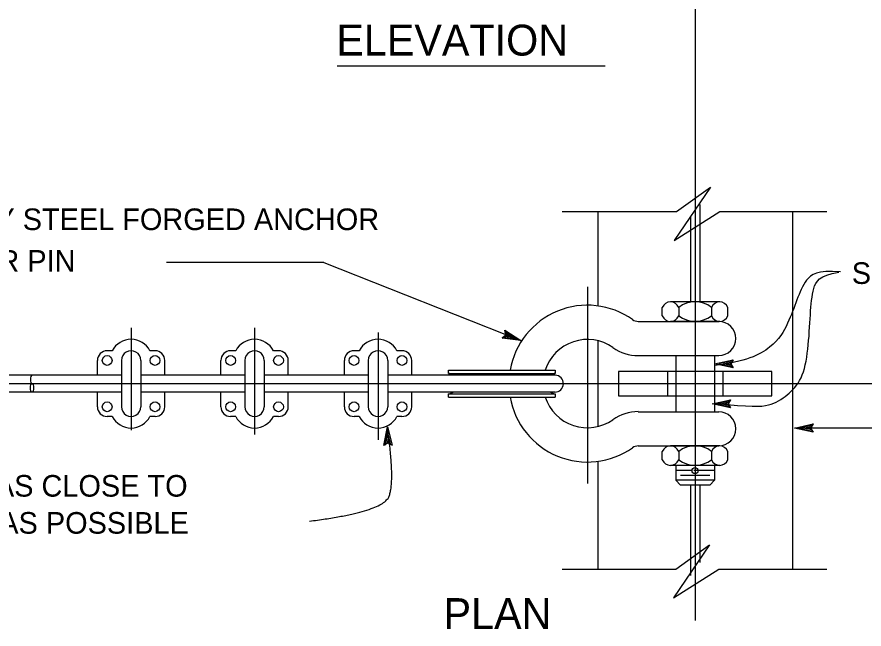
# Model space of a CAD drawing. Extents: x -894 to 866, y -476 to 714.
# Drawn here: x -210.1 to 64.4, y -62.6 to 135.6 of the extents above; entities that cross this region are included whole.
import ezdxf

# ---------------------------------------------------------------- set-up
doc = ezdxf.new("R2010")
doc.units = 0
for name, color, linetype in [('1 Control', 7, 'Continuous'), ('20 Pave Edges', 7, 'Continuous'), ('56 Stage 3 Anno', 7, 'Continuous'), ('57 Undefined', 7, 'Continuous'), ('60 Nongeo Data', 7, 'Continuous')]:
    doc.layers.add(name, color=color, linetype=linetype)

msp = doc.modelspace()

# ---------------------------------------------------------------- linework, layer by layer
at = {"layer": '1 Control'}
for p, q in [((-173.07, 34.93), (-173.07, 1.83)), ((-133.08, 34.93), (-133.08, 0.34)), ((-93.09, 33.4), (-93.09, -1.32))]:
    msp.add_line(p, q, dxfattribs=at)
at = {"layer": '20 Pave Edges'}
for p, q in [((11.15, 74.83), (11.15, 43.31)), ((8.12, 70.71), (8.12, 43.31)), ((-1, 38.78), (-1, 41.53)), ((17.61, 43.31), (1.66, 43.31)), ((4.32, 41.53), (4.32, 38.78)), ((14.95, 41.53), (14.95, 38.78)), ((20.27, 38.78), (20.27, 41.53)), ((-8.8, 37.01), (17.26, 37.01)), ((17.61, 37.01), (1.66, 37.01)), ((-179.17, 27.49), (-180.83, 27.49)), ((-165.31, 27.49), (-166.97, 27.49)), ((-139.18, 27.49), (-140.84, 27.49)), ((-125.32, 27.49), (-126.98, 27.49)), ((-99.19, 27.49), (-100.85, 27.49)), ((-85.33, 27.49), (-86.99, 27.49)), ((-8.8, 25.92), (17.26, 25.92)), ((3.33, 25.92), (3.33, 20.78)), ((15.93, 25.92), (15.93, 20.78)), ((-183.98, 19.6), (-183.98, 24.34)), ((-176.22, 24.34), (-176.22, 9.35)), ((-169.92, 24.34), (-169.92, 9.35)), ((-162.16, 19.6), (-162.16, 24.34)), ((-143.99, 19.6), (-143.99, 24.34)), ((-136.23, 24.34), (-136.23, 9.35)), ((-129.93, 24.34), (-129.93, 9.35)), ((-122.17, 19.6), (-122.17, 24.34)), ((-104, 19.6), (-104, 24.34)), ((-96.24, 24.34), (-96.24, 9.35)), ((-89.94, 24.34), (-89.94, 9.35)), ((-82.18, 19.6), (-82.18, 24.34)), ((-70.31, 21.19), (-35.66, 21.19)), ((-70.31, 20.18), (-70.31, 21.19)), ((-70.31, 20.18), (-35.66, 20.18)), ((-35.66, 21.19), (-35.66, 20.18)), ((34.44, 20.78), (-15.17, 20.78)), ((-15.17, 20.78), (-15.17, 12.91)), ((0.71, 20.78), (0.71, 12.91)), ((3.33, 20.78), (3.33, 12.91)), ((15.93, 20.78), (15.93, 12.91)), ((18.56, 20.78), (18.56, 12.91)), ((34.44, 12.91), (34.44, 20.78)), ((-183.98, 9.35), (-183.98, 14.09)), ((-162.16, 9.35), (-162.16, 14.09)), ((-143.99, 9.35), (-143.99, 14.09)), ((-122.17, 9.35), (-122.17, 14.09)), ((-104, 9.35), (-104, 14.09)), ((-82.18, 9.35), (-82.18, 14.09)), ((-70.31, 13.51), (-35.66, 13.51)), ((-70.31, 12.5), (-70.31, 13.51)), ((-70.31, 12.5), (-35.66, 12.5)), ((-35.66, 13.51), (-35.66, 12.5)), ((-15.17, 12.91), (34.44, 12.91)), ((3.33, 12.91), (3.33, 7.77)), ((15.93, 12.91), (15.93, 7.77)), ((-179.17, 6.2), (-180.83, 6.2)), ((-165.31, 6.2), (-166.97, 6.2)), ((-139.18, 6.2), (-140.84, 6.2)), ((-125.32, 6.2), (-126.98, 6.2)), ((-99.19, 6.2), (-100.85, 6.2)), ((-85.33, 6.2), (-86.99, 6.2)), ((-8.8, 7.77), (17.26, 7.77)), ((-8.8, -3.31), (17.26, -3.31)), ((-1, -7.84), (-1, -5.09)), ((17.61, -3.31), (1.66, -3.31)), ((4.32, -5.09), (4.32, -7.84)), ((14.95, -5.09), (14.95, -7.84)), ((20.27, -7.84), (20.27, -5.09)), ((17.61, -9.61), (1.66, -9.61)), ((3.33, -9.61), (3.33, -14.46)), ((15.93, -9.61), (15.93, -14.46)), ((8.65, -11.31), (3.33, -11.31)), ((14.36, -12.89), (4.91, -12.89)), ((15.93, -11.31), (9.16, -11.31)), ((3.33, -14.46), (4.91, -16.04)), ((15.93, -14.46), (3.33, -14.46)), ((14.36, -16.04), (4.91, -16.04)), ((8.12, -16.04), (8.12, -45.22)), ((11.15, -16.04), (11.15, -41.1)), ((14.36, -16.04), (15.93, -14.46))]:
    msp.add_line(p, q, dxfattribs=at)
for centre, radius in [((-180.83, 24.34), 1.58), ((-165.31, 24.34), 1.58), ((-140.84, 24.34), 1.58), ((-125.32, 24.34), 1.58), ((-100.85, 24.34), 1.58), ((-85.33, 24.34), 1.58), ((-180.83, 9.35), 1.58), ((-165.31, 9.35), 1.58), ((-140.84, 9.35), 1.58), ((-125.32, 9.35), 1.58), ((-100.85, 9.35), 1.58), ((-85.33, 9.35), 1.58), ((9.63, -11.31), 0.984)]:
    msp.add_circle(centre, radius, dxfattribs=at)
for centre, radius, start, end in [((-25.27, 16.85), 25.39, 54.7649, 170.139), ((-8.8, 40.16), 3.15, 234.7649, 270), ((17.26, 31.46), 5.54, 270, 90), ((-173.07, 24.34), 6.87, 27.3064, 152.6936), ((-133.08, 24.34), 6.87, 27.3064, 152.6936), ((-93.09, 24.34), 6.87, 27.3064, 152.6936), ((-25.27, 16.85), 14.3, 54.7649, 162.3006), ((-180.83, 24.34), 3.15, 90, 180), ((-173.07, 24.34), 3.15, 360, 180.0021), ((-165.31, 24.34), 3.15, 0, 90), ((-140.84, 24.34), 3.15, 90, 180), ((-133.08, 24.34), 3.15, 360, 180.0021), ((-125.32, 24.34), 3.15, 0, 90), ((-100.85, 24.34), 3.15, 90, 180), ((-93.09, 24.34), 3.15, 360, 180.0021), ((-85.33, 24.34), 3.15, 0, 90), ((-8.8, 40.16), 14.24, 234.7649, 270), ((-70.79, 16.85), 3.37, 54.8212, 81.9001), ((-35.19, 16.85), 3.37, 98.0999, 125.1788), ((-70.79, 16.85), 3.37, 278.0999, 305.1788), ((-35.19, 16.85), 3.37, 234.8212, 261.9001), ((-25.27, 16.85), 25.39, 189.861, 305.2351), ((-25.27, 16.85), 14.3, 197.6994, 305.2351), ((-180.83, 9.35), 3.15, 180, 270), ((-173.07, 9.35), 3.15, 179.9979, 0), ((-165.31, 9.35), 3.15, 270, 0), ((-140.84, 9.35), 3.15, 180, 270), ((-133.08, 9.35), 3.15, 179.9979, 0), ((-125.32, 9.35), 3.15, 270, 0), ((-100.85, 9.35), 3.15, 180, 270), ((-93.09, 9.35), 3.15, 179.9979, 0), ((-85.33, 9.35), 3.15, 270, 0), ((-173.07, 9.35), 6.87, 207.3064, 332.6936), ((-133.08, 9.35), 6.87, 207.3064, 332.6936), ((-93.09, 9.35), 6.87, 207.3064, 332.6936), ((-8.8, -6.46), 14.24, 90, 125.2351), ((17.26, 2.23), 5.54, 270, 90), ((-8.8, -6.46), 3.15, 90, 125.2351)]:
    msp.add_arc(centre, radius, start, end, dxfattribs=at)
for centre, major_axis, ratio, start_param, end_param in [((1.66, 40.28), (0, 3.03), 0.964286, 5.139215, 7.427156), ((9.63, 33.86), (0, -9.45), 0.964286, 2.518766, 3.764419), ((17.61, 40.28), (0, 3.03), 0.964286, 5.139215, 7.427156), ((1.66, 40.03), (0, -3.03), 0.964286, 5.139215, 7.427156), ((9.63, 46.46), (0, 9.45), 0.964286, 2.518766, 3.764419), ((17.61, 40.03), (0, -3.03), 0.964286, 5.139215, 7.427156), ((-205.17, 18.22), (0, -1.38), 0.377953, 3.141593, 6.283185), ((9.63, -12.76), (0, -9.45), 0.964286, 2.518766, 3.764419), ((1.66, -6.34), (0, 3.03), 0.964286, 5.139215, 7.427156), ((17.61, -6.34), (0, 3.03), 0.964286, 5.139215, 7.427156), ((1.66, -6.59), (0, -3.03), 0.964286, 5.139215, 7.427156), ((9.63, -0.16), (0, 9.45), 0.964286, 2.518766, 3.764419), ((17.61, -6.59), (0, -3.03), 0.964286, 5.139215, 7.427156)]:
    msp.add_ellipse(centre, major_axis=major_axis, ratio=ratio, start_param=start_param, end_param=end_param, dxfattribs=at)
msp.add_ellipse((-205.17, 15.47), major_axis=(0, -1.38), ratio=0.377953, dxfattribs=at)
at = {"layer": '56 Stage 3 Anno'}
for p, q in [((9.63, 257.64), (9.63, 16.85)), ((9.63, 84.74), (9.63, -59.85)), ((-110.65, 56.03), (-161.59, 56.03)), ((-110.65, 56.03), (-46.8, 30.83)), ((-25.27, 48.18), (-25.27, -15.46)), ((-51.99, 34.13), (-51.99, 34.13)), ((-52.89, 31.61), (-52.89, 31.61)), ((-46.8, 30.83), (-46.8, 30.83)), ((15.95, 23.25), (15.95, 23.25)), ((21.95, 24.58), (21.95, 24.58)), ((21.95, 21.91), (21.95, 21.91)), ((-237.79, 16.85), (79.04, 16.85)), ((21.14, 11.63), (21.14, 11.63)), ((15.14, 10.3), (15.14, 10.3)), ((21.14, 8.96), (21.14, 8.96)), ((-90.06, 2.88), (-90.06, 2.88)), ((47.83, 3.81), (47.83, 3.81)), ((69.17, 2.48), (41.83, 2.48)), ((41.83, 2.48), (41.83, 2.48)), ((47.83, 1.14), (47.83, 1.14)), ((-91.21, -3.16), (-91.21, -3.16)), ((-88.54, -3.08), (-88.54, -3.08))]:
    msp.add_line(p, q, dxfattribs=at)
for points in [[(-51.99, 34.13), (-46.8, 30.83), (-52.89, 31.61), (-52.57, 31.87), (-48.11, 31.3), (-51.91, 33.72), (-51.83, 33.31), (-49.4, 31.77), (-52.25, 32.14), (-51.93, 32.4), (-50.7, 32.24), (-51.75, 32.91), (-51.69, 32.59), (-52.89, 31.61), (-51.69, 32.59)], [(21.95, 21.91), (15.95, 23.25), (21.95, 24.58), (21.74, 24.23), (17.34, 23.25), (21.74, 22.26), (21.53, 22.62), (18.71, 23.25), (21.52, 23.87), (21.31, 23.52), (20.09, 23.25), (21.31, 22.97), (21.15, 23.25), (21.95, 24.58), (21.15, 23.25)], [(21.14, 8.96), (15.14, 10.3), (21.14, 11.63), (20.93, 11.28), (16.53, 10.31), (20.93, 9.32), (20.72, 9.67), (17.9, 10.3), (20.71, 10.92), (20.5, 10.57), (19.28, 10.3), (20.5, 10.03), (20.34, 10.3), (21.14, 11.63), (20.34, 10.3)], [(-91.21, -3.16), (-90.06, 2.88), (-88.54, -3.08), (-88.9, -2.87), (-90.01, 1.49), (-90.86, -2.94), (-90.51, -2.71), (-89.97, 0.12), (-89.26, -2.67), (-89.62, -2.47), (-89.93, -1.26), (-90.16, -2.49), (-89.89, -2.32), (-88.54, -3.08), (-89.89, -2.32)], [(47.83, 1.14), (41.83, 2.48), (47.83, 3.81), (47.62, 3.45), (43.22, 2.48), (47.62, 1.49), (47.41, 1.85), (44.59, 2.48), (47.4, 3.1), (47.19, 2.75), (45.97, 2.48), (47.19, 2.2), (47.03, 2.48), (47.83, 3.81), (47.03, 2.48)]]:
    msp.add_lwpolyline(points, close=True, dxfattribs=at)
for points, degree in [([(56.76, 53.08), (49.07, 53.6), (45.22, 50.78), (42.66, 44.11), (39.84, 36.41), (35.43, 28.48), (25.79, 23.85), (15.89, 22.69)], 3), ([(16.02, 10.47), (27.72, 9.31), (34.02, 9.31), (39.54, 13.04), (44.43, 17.93), (46.36, 27.58), (46.93, 39.84), (47.7, 48.05), (49.75, 51.89), (56.15, 52.92)], 3), ([(-115.29, -27.69), (-91.59, -24.66), (-87.51, -14.82), (-90.06, 2.88)], 2)]:
    msp.add_open_spline(points, degree=degree, dxfattribs=at)
at = {"layer": '57 Undefined'}
msp.add_line((-106.33, 119.72), (-19.54, 119.72), dxfattribs=at)
at = {"layer": '60 Nongeo Data'}
for p, q in [((14.59, 80.41), (2.87, 63.22)), ((3.65, 72.59), (14.59, 80.41)), ((-33.39, 72.59), (3.65, 72.59)), ((-21.87, 72.59), (-21.87, 42.01)), ((2.87, 63.22), (17.6, 72.59)), ((17.6, 72.59), (52.33, 72.59)), ((41.14, 72.59), (41.14, -43.17)), ((-21.87, 30.74), (-21.87, 2.95)), ((-176.22, 19.6), (-341.51, 19.6)), ((-136.23, 19.6), (-169.92, 19.6)), ((-96.24, 19.6), (-129.93, 19.6)), ((-35.71, 19.6), (-89.94, 19.6)), ((-176.22, 14.09), (-341.51, 14.09)), ((-136.23, 14.09), (-169.92, 14.09)), ((-96.24, 14.09), (-129.93, 14.09)), ((-35.71, 14.09), (-89.94, 14.09)), ((-21.87, -8.31), (-21.87, -43.17)), ((14.33, -35.35), (2.61, -52.54)), ((3.39, -43.17), (14.33, -35.35)), ((-33.39, -43.17), (3.39, -43.17)), ((2.61, -52.54), (17.34, -43.17)), ((17.34, -43.17), (52.33, -43.17))]:
    msp.add_line(p, q, dxfattribs=at)
msp.add_arc((-35.8, 16.85), 2.76, 270, 87.0727, dxfattribs=at)

# ---------------------------------------------------------------- texts
at = {"layer": '57 Undefined'}
for s, height, p in [('ELEVATION', 10, (-106.59, 123.07)), ('5/8" GALVANIZED ALLOY STEEL FORGED ANCHOR', 7, (-321.81, 66.56)), ('SHACKLE WITH COTTER PIN', 7, (-320.59, 53.09)), ('SEE NOTE 4', 7, (60.37, 49.13)), ('INSTALL THIS CLIP AS CLOSE TO', 7, (-305.1, -19.74)), ('LOOP OR THIMBLE AS POSSIBLE', 7, (-304.2, -31.74)), ('PLAN', 10, (-71.86, -62.61))]:
    msp.add_text(s, height=height, dxfattribs=at).set_placement(p)

doc.saveas('drawing.dxf')
